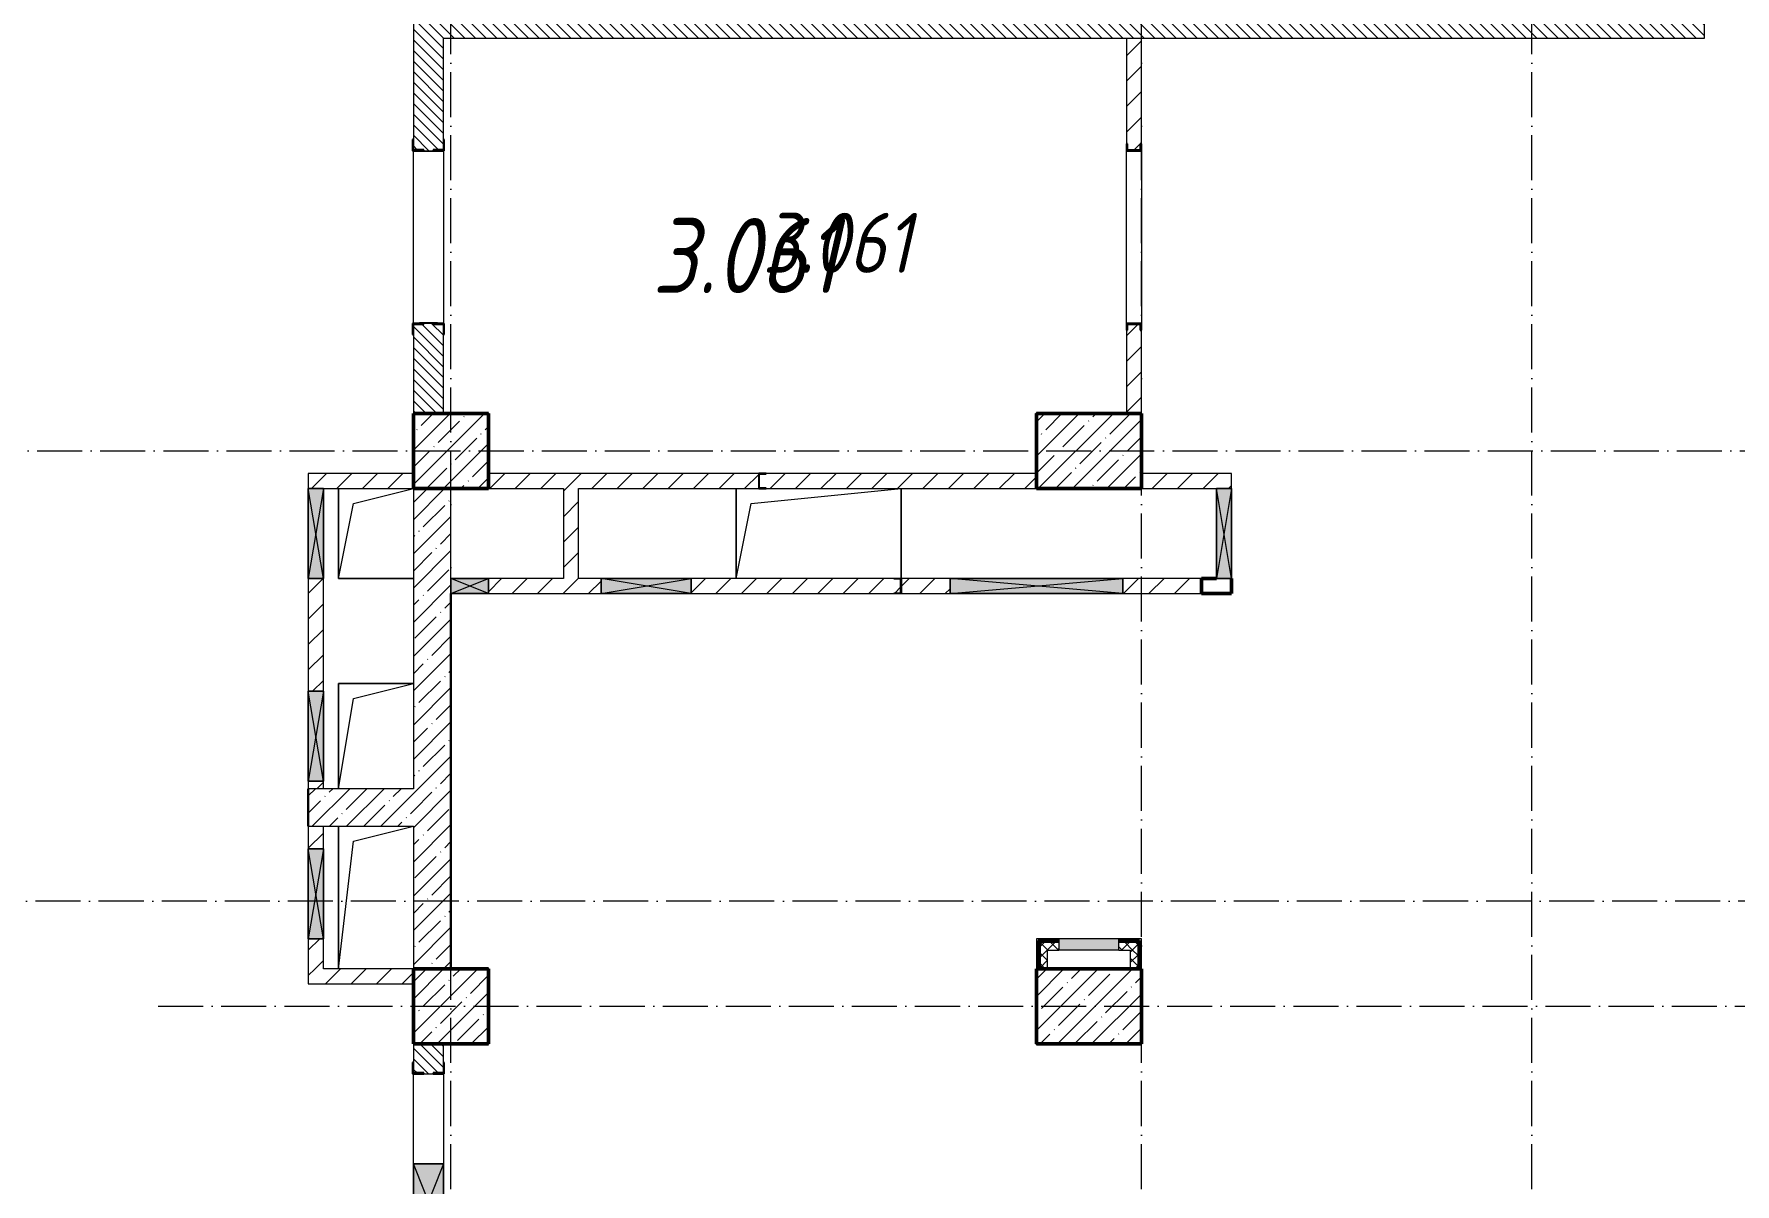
# Model space of a CAD drawing. Header units: millimetres. Extents: x -213536 to 1564669, y -45299 to 942238.
# Drawn here: x 556794 to 568125, y 307879 to 315540 of the extents above; entities that cross this region are included whole.
import ezdxf

# ---------------------------------------------------------------- set-up
doc = ezdxf.new("R2010")
doc.units = ezdxf.units.MM
doc.linetypes.add('50_200_ШТРИХ_1Т_ш5_п1_п1_', pattern=[700, 500, -100, 0, -100])
for name, color, linetype, lineweight in [('3) ЖБ 4м', 3, 'Continuous', 30), ('A-DETL-GENF-OTLN', 7, 'Continuous', 9), ('A-FLOR-____-OTLN', 7, 'Continuous', 9), ('A-GENM-____-MCUT', 7, 'Continuous', 25), ('A-GENM-____-OTLN', 7, 'Continuous', 9), ('A-GENM-____-OTLN-1', 7, 'Continuous', 25), ('A-GLAZ-____-OTLN', 7, 'Continuous', 9), ('A-WALL-____-MCUT-1', 7, 'Continuous', 9), ('A-WALL-____-MCUT-2', 7, 'Continuous', 50), ('A-WALL-____-MCUT-3', 7, 'Continuous', 9), ('A-WALL-____-PATT-1', 7, 'Continuous', 9), ('A-WALL-FNSH-MCUT-1', 7, 'Continuous', 9), ('I-WALL-____-OTLN', 7, 'Continuous', 9), ('S-COLS-____-MCUT', 7, 'Continuous', 50), ('S-COLS-____-OTLN', 7, 'Continuous', 9), ('S-GRID-____-OTLN-1', 7, '50_200_ШТРИХ_1Т_ш5_п1_п1_', 9), ('Марки помещений', 7, 'Continuous', 9)]:
    doc.layers.add(name, color=color, linetype=linetype, lineweight=lineweight)
doc.layers.add('A-WALL-____-PATT-3', color=9, linetype='Continuous', lineweight=9, true_color=0x808080)
doc.styles.add('ISOCPEUR_I_2', font='isocpeui.ttf', dxfattribs={"width": 0.85, "height": 2.3})
pattern_1 = [(45, (549721.47, 286281.11), (-114.04925, 114.04925), []), (45, (549835.52, 286281.11), (-114.04925, 114.04925), [201.612, -40.322, 3.353, -36.97])]
pattern_2 = [(135, (549721.475, 286281.11), (-35.35534, -35.35534), [])]
pattern_3 = [(45, (549721.47, 286281.11), (-84.8528, 84.8528), [])]
pattern_4 = [(45, (549721.475, 286281.11), (-35.35534, 35.35534), []), (135, (549721.475, 286281.11), (-35.35534, -35.35534), [])]

# ---------------------------------------------------------------- blocks, each defined once
blk = doc.blocks.new('BSC_Колонна _Прямоугольная - 500х500-V7-АР1_План отверстий 3 этажа в осях 1-64_А-ГГ')
at = {"layer": 'S-COLS-____-OTLN'}
h = blk.add_hatch(dxfattribs=at)
h.set_pattern_fill('FP_41', color=256, style=0, pattern_type=2)
h.set_pattern_definition([(45, (-9850, -26481.04), (-114.04925, 114.04925), []), (45, (-9735.95, -26481.04), (-114.04925, 114.04925), [201.613, -40.323, 3.353, -36.97])])
h.paths.add_polyline_path([(-250, -250), (250, -250), (250, 250), (-250, 250)], flags=0)
at = {"layer": 'S-COLS-____-MCUT'}
for p, q in [((250, 250), (-250, 250)), ((-250, 250), (-250, -250)), ((250, -250), (250, 250)), ((-250, -250), (250, -250))]:
    blk.add_line(p, q, dxfattribs=at)
blk = doc.blocks.new('BSC_Колонна _Прямоугольная - 500х700-V10-АР1_План отверстий 3 этажа в осях 1-64_А-ГГ')
at = {"layer": 'S-COLS-____-OTLN'}
h = blk.add_hatch(dxfattribs=at)
h.set_pattern_fill('FP_44', color=256, style=0, pattern_type=2)
h.set_pattern_definition([(315, (-22781.04, 14100), (114.0493, 114.0493), []), (315, (-22781.04, 13985.95), (114.0493, 114.0493), [201.613, -40.323, 3.353, -36.97])])
h.paths.add_polyline_path([(-250, 350), (-250, -350), (250, -350), (250, 350)], flags=0)
at = {"layer": 'S-COLS-____-MCUT'}
for p, q in [((250, 350), (-250, 350)), ((-250, 350), (-250, -350)), ((250, -350), (250, 350)), ((-250, -350), (250, -350))]:
    blk.add_line(p, q, dxfattribs=at)
blk = doc.blocks.new('BSC_Колонна _Прямоугольная - 500х700-V11-АР1_План отверстий 3 этажа в осях 1-64_А-ГГ')
at = {"layer": 'S-COLS-____-OTLN'}
h = blk.add_hatch(dxfattribs=at)
h.set_pattern_fill('FP_45', color=256, style=0, pattern_type=2)
h.set_pattern_definition([(315, (-26481.04, 14100), (114.04925, 114.04925), []), (315, (-26481.04, 13985.95), (114.04925, 114.04925), [201.613, -40.323, 3.353, -36.97])])
h.paths.add_polyline_path([(-250, 350), (-250, -350), (250, -350), (250, 350)], flags=0)
at = {"layer": 'S-COLS-____-MCUT'}
for p, q in [((250, 350), (-250, 350)), ((-250, 350), (-250, -350)), ((250, -350), (250, 350)), ((-250, -350), (250, -350))]:
    blk.add_line(p, q, dxfattribs=at)
blk = doc.blocks.new('154_Стойка_СКБ_Швеллер - СМ-2180_100-28318692-АР1_План отверстий 3 этажа в осях 1-64_А-ГГ')
at = {"layer": 'A-GENM-____-MCUT'}
for p, q in [((171, 50), (125, 50)), ((125, 50), (125, -50)), ((129.5, 42.4), (171, 42.4)), ((129.5, -42.4), (129.5, 42.4)), ((171, 42.4), (171, 50)), ((125, -50), (171, -50)), ((171, -42.4), (129.5, -42.4)), ((171, -50), (171, -42.4))]:
    blk.add_line(p, q, dxfattribs=at)
blk = doc.blocks.new('154_Фахверк_СКБ_Швеллер - Тип_100_3960-28494444-АР1_План отверстий 3 этажа в осях 1-64_А-ГГ')
at = {"layer": 'A-GENM-____-MCUT'}
for p, q in [((125, 50), (175, 50)), ((125, -50), (125, 50)), ((128, 47), (128, -47)), ((175, 47), (128, 47)), ((175, 50), (175, 47)), ((175, -50), (125, -50)), ((128, -47), (175, -47)), ((175, -47), (175, -50))]:
    blk.add_line(p, q, dxfattribs=at)
blk = doc.blocks.new('154_Фахверк_СКБ_Швеллер - Тип_100_3380-28551448-АР1_План отверстий 3 этажа в осях 1-64_А-ГГ')
at = {"layer": 'A-GENM-____-MCUT'}
for p, q in [((175, 50), (125, 50)), ((125, 50), (125, -50)), ((128, 47), (175, 47)), ((128, -47), (128, 47)), ((175, 47), (175, 50)), ((125, -50), (175, -50)), ((175, -47), (128, -47)), ((175, -50), (175, -47))]:
    blk.add_line(p, q, dxfattribs=at)
blk = doc.blocks.new('154_Стойка_СКБ_Уголок - СМ-2180_200-28268025-АР1_План отверстий 3 этажа в осях 1-64_А-ГГ')
at = {"layer": 'A-GENM-____-MCUT'}
for p, q in [((125, 156), (125, 81)), ((200, 156), (125, 156)), ((131, 81), (131, 150)), ((131, 150), (200, 150)), ((200, 150), (200, 156)), ((125, 81), (131, 81)), ((131, 19), (125, 19)), ((125, 19), (125, -56)), ((131, -50), (131, 19)), ((125, -56), (200, -56)), ((200, -50), (131, -50)), ((200, -56), (200, -50))]:
    blk.add_line(p, q, dxfattribs=at)
blk = doc.blocks.new('Стойка_Влож_Полоса боковая - Полоса-V165-АР1_План отверстий 3 этажа в осях 1-64_А-ГГ')
at = {"layer": 'A-GENM-____-OTLN'}
for p, q in [((-5, 60), (0, 60)), ((-5, -60), (-5, 60)), ((0, -60), (-5, -60))]:
    blk.add_line(p, q, dxfattribs=at)
blk = doc.blocks.new('Фахверк_СКБ_Уголок - 200_3960-28268576-АР1_План отверстий 3 этажа в осях 1-64_А-ГГ')
at = {"layer": 'A-GENM-____-MCUT'}
for p, q in [((200, 156), (125, 156)), ((125, 156), (125, 81)), ((131, 81), (131, 150)), ((131, 150), (200, 150)), ((200, 150), (200, 156)), ((125, 81), (131, 81)), ((131, 19), (125, 19)), ((125, 19), (125, -56)), ((131, -50), (131, 19)), ((125, -56), (200, -56)), ((200, -50), (131, -50)), ((200, -56), (200, -50))]:
    blk.add_line(p, q, dxfattribs=at)
blk = doc.blocks.new('AR_Отверстие прямоугольное _в плите_ - AR_Отверстие прямоугольное _в плите_-30552824-АР1_План отверстий 3 этажа в осях 1-64_А-ГГ')
at = {"layer": 'A-GENM-____-OTLN'}
for p, q in [((250, 350), (-250, 350)), ((-250, 350), (-250, -350)), ((-150, 250), (250, 350)), ((-250, -350), (-150, 250))]:
    blk.add_line(p, q, dxfattribs=at)
blk = doc.blocks.new('AR_Отверстие прямоугольное _в плите_ - AR_Отверстие прямоугольное _в плите_-30552826-АР1_План отверстий 3 этажа в осях 1-64_А-ГГ')
at = {"layer": 'A-GENM-____-OTLN'}
for p, q in [((-250, 475), (-250, -475)), ((-150, 375), (250, 475)), ((-250, -475), (-150, 375))]:
    blk.add_line(p, q, dxfattribs=at)
blk = doc.blocks.new('AR_Отверстие прямоугольное _в плите_ - AR_Отверстие прямоугольное _в плите_-30552682-АР1_План отверстий 3 этажа в осях 1-64_А-ГГ')
at = {"layer": 'A-GENM-____-OTLN'}
for p, q in [((-550, 300), (-550, -300)), ((-450, 200), (550, 300)), ((550, -300), (550, 300)), ((-550, -300), (-450, 200))]:
    blk.add_line(p, q, dxfattribs=at)
blk = doc.blocks.new('AR_Отверстие прямоугольное _в плите_ - AR_Отверстие прямоугольное _в плите_-30552698-АР1_План отверстий 3 этажа в осях 1-64_А-ГГ')
at = {"layer": 'A-GENM-____-OTLN'}
for p, q in [((-250, 300), (-250, -300)), ((-150, 200), (250, 300)), ((-250, -300), (-150, 200)), ((-250, -300), (250, -300))]:
    blk.add_line(p, q, dxfattribs=at)
blk = doc.blocks.new('AR_Отверстие Ниша - Лючок-32406239-АР1_План отверстий 3 этажа в осях 1-64_А-ГГ')
at = {"layer": 'A-GLAZ-____-OTLN'}
blk.add_hatch(color=256, dxfattribs=at).paths.add_polyline_path([(200, 37), (-200, 37), (-200, -38), (200, -38)], flags=0)
for p, q in [((200, 37), (-200, 37)), ((-200, 37), (-200, -38)), ((200, -38), (200, 37)), ((-200, -38), (200, -38))]:
    blk.add_line(p, q, dxfattribs=at)
blk = doc.blocks.new('AR_Отверстие прямоугольное _в стене_ - AR_Отверстие прямоугольное _в стене__ОВ-36997986-АР1_План отверстий 3 этажа в осях 1-64_А-ГГ')
at = {"layer": 'A-GLAZ-____-OTLN'}
blk.add_hatch(color=256, dxfattribs=at).paths.add_polyline_path([(300, 50), (-300, 50), (-300, -50), (300, -50)], flags=0)
at = {"layer": 'A-DETL-GENF-OTLN'}
for p, q in [((-300, -50), (-300, 50)), ((-300, 50), (300, 50)), ((300, 50), (-300, -50)), ((-300, 50), (300, -50)), ((300, 50), (-300, 50)), ((-300, 50), (-300, -50)), ((300, 50), (300, -50)), ((300, -50), (300, 50)), ((300, -50), (-300, -50)), ((-300, -50), (300, -50))]:
    blk.add_line(p, q, dxfattribs=at)
blk = doc.blocks.new('AR_Отверстие прямоугольное _в стене__БезПР - AR_Отверстие прямоугольное _в стене__БезПР-36428146-АР1_План отверстий 3 этажа в осях 1-64_А-ГГ')
at = {"layer": 'A-GLAZ-____-OTLN'}
blk.add_hatch(color=256, dxfattribs=at).paths.add_polyline_path([(125, 50), (-125, 50), (-125, -50), (125, -50)], flags=0)
at = {"layer": 'A-DETL-GENF-OTLN'}
for p, q in [((-125, -50), (-125, 50)), ((-125, 50), (125, 50)), ((125, 50), (-125, -50)), ((-125, 50), (125, -50)), ((125, 50), (-125, 50)), ((-125, 50), (-125, -50)), ((125, 50), (125, -50)), ((125, -50), (125, 50)), ((125, -50), (-125, -50)), ((-125, -50), (125, -50))]:
    blk.add_line(p, q, dxfattribs=at)
blk = doc.blocks.new('AR_Отверстие прямоугольное _в стене_ - AR_Отверстие прямоугольное _в стене__ОВ-37085671-АР1_План отверстий 3 этажа в осях 1-64_А-ГГ')
at = {"layer": 'A-GLAZ-____-OTLN'}
blk.add_hatch(color=256, dxfattribs=at).paths.add_polyline_path([(-376, 50), (-575, 50), (-575, -50), (575, -50), (575, 50)], flags=0)
at = {"layer": 'A-DETL-GENF-OTLN'}
for p, q in [((-575, -50), (-575, 50)), ((-575, 50), (575, 50)), ((575, 50), (-575, -50)), ((-575, 50), (575, -50)), ((575, 50), (-575, 50)), ((-575, 50), (-575, -50)), ((575, 50), (575, -50)), ((575, -50), (575, 50)), ((575, -50), (-575, -50)), ((-575, -50), (575, -50))]:
    blk.add_line(p, q, dxfattribs=at)
blk = doc.blocks.new('AR_Отверстие прямоугольное _в стене__БезПР - AR_Отверстие прямоугольное _в стене__БезПР-36427847-АР1_План отверстий 3 этажа в осях 1-64_А-ГГ')
at = {"layer": 'A-GLAZ-____-OTLN'}
blk.add_hatch(color=256, dxfattribs=at).paths.add_polyline_path([(250, 100), (-250, 100), (-250, -100), (250, -100)], flags=0)
at = {"layer": 'A-DETL-GENF-OTLN'}
for p, q in [((-250, -100), (-250, 100)), ((-250, 100), (250, 100)), ((250, 100), (-250, -100)), ((-250, 100), (250, -100)), ((250, 100), (-250, 100)), ((-250, 100), (-250, -100)), ((250, 100), (250, -100)), ((250, -100), (250, 100)), ((250, -100), (-250, -100)), ((-250, -100), (250, -100))]:
    blk.add_line(p, q, dxfattribs=at)
at = {"layer": 'A-GLAZ-____-OTLN'}
blk.add_line((250, 100), (-250, 100), dxfattribs=at)
blk = doc.blocks.new('AR_Отверстие прямоугольное _в стене__БезПР - AR_Отверстие прямоугольное _в стене__БезПР-36899670-АР1_План отверстий 3 этажа в осях 1-64_А-ГГ')
at = {"layer": 'A-GLAZ-____-OTLN'}
blk.add_hatch(color=256, dxfattribs=at).paths.add_polyline_path([(300, 50), (-300, 50), (-300, -50), (300, -50)], flags=0)
at = {"layer": 'A-DETL-GENF-OTLN'}
for p, q in [((-300, -50), (-300, 50)), ((-300, 50), (300, 50)), ((300, 50), (-300, -50)), ((-300, 50), (300, -50)), ((300, 50), (-300, 50)), ((-300, 50), (-300, -50)), ((300, 50), (300, -50)), ((300, -50), (300, 50)), ((300, -50), (-300, -50)), ((-300, -50), (300, -50))]:
    blk.add_line(p, q, dxfattribs=at)
at = {"layer": 'A-GLAZ-____-OTLN'}
blk.add_line((300, 50), (-300, 50), dxfattribs=at)
blk = doc.blocks.new('AR_Отверстие прямоугольное _в стене_ - AR_Отверстие прямоугольное _в стене__ОВ-36998953-АР1_План отверстий 3 этажа в осях 1-64_А-ГГ')
at = {"layer": 'A-GLAZ-____-OTLN'}
blk.add_hatch(color=256, dxfattribs=at).paths.add_polyline_path([(300, 50), (-300, 50), (-300, -50), (300, -50)], flags=0)
at = {"layer": 'A-DETL-GENF-OTLN'}
for p, q in [((-300, -50), (-300, 50)), ((-300, 50), (300, 50)), ((300, 50), (-300, -50)), ((-300, 50), (300, -50)), ((300, 50), (-300, 50)), ((-300, 50), (-300, -50)), ((300, 50), (300, -50)), ((300, -50), (300, 50)), ((300, -50), (-300, -50)), ((-300, -50), (300, -50))]:
    blk.add_line(p, q, dxfattribs=at)
blk = doc.blocks.new('AR_Отверстие прямоугольное _в стене_ - AR_Отверстие прямоугольное _в стене__ОВ-36996514-АР1_План отверстий 3 этажа в осях 1-64_А-ГГ')
at = {"layer": 'A-GLAZ-____-OTLN'}
blk.add_hatch(color=256, dxfattribs=at).paths.add_polyline_path([(300, -50), (300, 50), (-300, 50), (-300, -50)], flags=0)
at = {"layer": 'A-DETL-GENF-OTLN'}
for p, q in [((-300, -50), (-300, 50)), ((-300, 50), (300, 50)), ((300, 50), (-300, -50)), ((-300, 50), (300, -50)), ((300, 50), (-300, 50)), ((-300, 50), (-300, -50)), ((300, 50), (300, -50)), ((300, -50), (300, 50)), ((300, -50), (-300, -50)), ((-300, -50), (300, -50))]:
    blk.add_line(p, q, dxfattribs=at)
blk = doc.blocks.new('BSC_Колонна _Прямоугольная1 - 200х100 _металл_-V219-АР1_План отверстий 3 этажа в осях 1-64_А-ГГ')
at = {"layer": 'S-COLS-____-MCUT'}
for p, q in [((0, 50), (-100, 50)), ((-100, 50), (-100, -50)), ((100, -50), (100, 50)), ((-100, -50), (100, -50))]:
    blk.add_line(p, q, dxfattribs=at)

msp = doc.modelspace()

# ---------------------------------------------------------------- hatches: boundary and pattern name
at = {"layer": 'A-WALL-____-PATT-1'}
h = msp.add_hatch(dxfattribs=at)
h.set_pattern_fill('FP_6', color=256, style=0, pattern_type=2)
h.set_pattern_definition(pattern_2)
h.paths.add_polyline_path([(567921.5, 315512.2), (567921.5, 315712.2), (559321.5, 315712.2), (559321.5, 315512.2), (567382.4, 315512.2)], flags=0)
h = msp.add_hatch(dxfattribs=at)
h.set_pattern_fill('FP_6', color=256, style=0, pattern_type=2)
h.set_pattern_definition(pattern_2)
h.paths.add_polyline_path([(559321.5, 313012.2), (559521.5, 313012.2), (559521.5, 313606.2), (559452.5, 313606.2), (559452.5, 313612.2), (559390.5, 313612.2), (559390.5, 313606.2), (559321.5, 313606.2), (559321.5, 313537.2)], flags=0)
h.paths.add_polyline_path([(559452.5, 314762.2), (559452.5, 314768.2), (559521.5, 314768.2), (559521.5, 315512.2), (559321.5, 315512.2), (559321.5, 314768.2), (559390.5, 314768.2), (559390.5, 314762.2)], flags=0)
h = msp.add_hatch(dxfattribs=at)
h.set_pattern_fill('FP_4', color=256, style=0, pattern_type=2)
h.set_pattern_definition(pattern_3)
h.paths.add_polyline_path([(564163.9, 313012.2), (564171.5, 313012.2), (564171.5, 313566.2), (564163.9, 313566.6), (564163.9, 313607.7), (564079.1, 313607.7), (564079.1, 313566.2), (564071.5, 313566.2), (564071.5, 313012.2)], flags=0)
h.paths.add_polyline_path([(564163.9, 314766.7), (564163.9, 314808.2), (564171.5, 314808.2), (564171.5, 315512.2), (564071.5, 315512.2), (564071.5, 314808.2), (564079.1, 314808.2), (564079.1, 314766.7)], flags=0)
h = msp.add_hatch(dxfattribs=at)
h.set_pattern_fill('FP_4', color=256, style=0, pattern_type=2)
h.set_pattern_definition(pattern_3)
h.paths.add_polyline_path([(558621.5, 310512.2), (558721.5, 310512.2), (558721.5, 310562.2), (558621.5, 310562.2)], flags=0)
h.paths.add_polyline_path([(558721.5, 311162.2), (558721.5, 311912.2), (558621.5, 311912.2), (558621.5, 311162.2), (558654, 311162.2)], flags=0)
h.paths.add_polyline_path([(558621.5, 312512.2), (558721.5, 312512.2), (558721.5, 312612.2), (558621.5, 312612.2)], flags=0)
h = msp.add_hatch(dxfattribs=at)
h.set_pattern_fill('FP_4', color=256, style=0, pattern_type=2)
h.set_pattern_definition(pattern_3)
h.paths.add_polyline_path([(559321.5, 312512.2), (559321.5, 312612.2), (558721.5, 312612.2), (558721.5, 312512.2)], flags=0)
h = msp.add_hatch(dxfattribs=at)
h.set_pattern_fill('FP_38', color=256, style=0, pattern_type=2)
h.set_pattern_definition(pattern_1)
h.paths.add_polyline_path([(559321.5, 309312.2), (559571.5, 309312.2), (559571.5, 312512.2), (559321.5, 312512.2), (559321.5, 310262.2)], flags=0)
h = msp.add_hatch(dxfattribs=at)
h.set_pattern_fill('FP_4', color=256, style=0, pattern_type=2)
h.set_pattern_definition(pattern_3)
h.paths.add_polyline_path([(563471.5, 312512.2), (563471.5, 312612.2), (561671.5, 312612.2), (561671.5, 312609.2), (561624.5, 312609.2), (561624.5, 312515.2), (561671.5, 312515.2), (561671.5, 312512.2)], flags=0)
h.paths.add_polyline_path([(560421.5, 312512.2), (561621.5, 312512.2), (561621.5, 312612.2), (559821.5, 312612.2), (559821.5, 312512.2), (560321.5, 312512.2)], flags=0)
h = msp.add_hatch(dxfattribs=at)
h.set_pattern_fill('FP_4', color=256, style=0, pattern_type=2)
h.set_pattern_definition(pattern_3)
h.paths.add_polyline_path([(560421.5, 311912.2), (560421.5, 312512.2), (560321.5, 312512.2), (560321.5, 311912.2)], flags=0)
h = msp.add_hatch(dxfattribs=at)
h.set_pattern_fill('FP_4', color=256, style=0, pattern_type=2)
h.set_pattern_definition(pattern_3)
h.paths.add_polyline_path([(564671.5, 312512.2), (564671.5, 312612.2), (564171.5, 312612.2), (564171.5, 312512.2)], flags=0)
h = msp.add_hatch(dxfattribs=at)
h.set_pattern_fill('FP_4', color=256, style=0, pattern_type=2)
h.set_pattern_definition(pattern_3)
h.paths.add_polyline_path([(564771.5, 312512.2), (564771.5, 312612.2), (564671.5, 312612.2), (564671.5, 312512.2), (564757.2, 312512.2)], flags=0)
h = msp.add_hatch(dxfattribs=at)
h.set_pattern_fill('FP_4', color=256, style=0, pattern_type=2)
h.set_pattern_definition(pattern_3)
h.paths.add_polyline_path([(564571.5, 311812.2), (564571.5, 311912.2), (564046.5, 311912.2), (564046.5, 311812.2)], flags=0)
h.paths.add_polyline_path([(562571.5, 311812.2), (562896.5, 311812.2), (562896.5, 311912.2), (562571.5, 311912.2), (562571.5, 311815.2)], flags=0)
h.paths.add_polyline_path([(562521.5, 311812.2), (562521.5, 311815.2), (562568.5, 311815.2), (562568.5, 311909.2), (562521.5, 311909.2), (562521.5, 311912.2), (561171.5, 311912.2), (561171.5, 311812.2)], flags=0)
h.paths.add_polyline_path([(559821.5, 311812.2), (560571.5, 311812.2), (560571.5, 311912.2), (559821.5, 311912.2), (559821.5, 311841.6)], flags=0)
h = msp.add_hatch(dxfattribs=at)
h.set_pattern_fill('FP_38', color=256, style=0, pattern_type=2)
h.set_pattern_definition(pattern_1)
h.paths.add_polyline_path([(559321.5, 310262.2), (559321.5, 310512.2), (558621.5, 310512.2), (558621.5, 310262.2)], flags=0)
h = msp.add_hatch(dxfattribs=at)
h.set_pattern_fill('FP_4', color=256, style=0, pattern_type=2)
h.set_pattern_definition(pattern_3)
h.paths.add_polyline_path([(558621.5, 309312.2), (558721.5, 309312.2), (558721.5, 309512.2), (558621.5, 309512.2)], flags=0)
h.paths.add_polyline_path([(558621.5, 310112.2), (558721.5, 310112.2), (558721.5, 310262.2), (558621.5, 310262.2)], flags=0)
h = msp.add_hatch(dxfattribs=at)
h.set_pattern_fill('FP_4', color=256, style=0, pattern_type=2)
h.set_pattern_definition(pattern_3)
h.paths.add_polyline_path([(559321.5, 309212.2), (559321.5, 309312.2), (558621.5, 309312.2), (558621.5, 309212.2)], flags=0)
h = msp.add_hatch(dxfattribs=at)
h.set_pattern_fill('FP_6', color=256, style=0, pattern_type=2)
h.set_pattern_definition(pattern_2)
h.paths.add_polyline_path([(559521.5, 304012.2), (559521.5, 304662.2), (559321.5, 304662.2), (559321.5, 304012.2)], flags=0)
h.paths.add_polyline_path([(559466.3, 304812.2), (559521.5, 304812.2), (559521.5, 305112.2), (559321.5, 305112.2), (559321.5, 304812.2)], flags=0)
h.paths.add_polyline_path([(559521.5, 305362.2), (559521.5, 306906.2), (559452.5, 306906.2), (559452.5, 306912.2), (559390.5, 306912.2), (559390.5, 306906.2), (559321.5, 306906.2), (559321.5, 305362.2), (559428.4, 305362.2)], flags=0)
h.paths.add_polyline_path([(559390.5, 308612.2), (559452.5, 308612.2), (559452.5, 308618.2), (559521.5, 308618.2), (559521.5, 308812.2), (559321.5, 308812.2), (559321.5, 308618.2), (559390.5, 308618.2)], flags=0)
at = {"layer": 'A-WALL-____-PATT-3'}
h = msp.add_hatch(dxfattribs=at)
h.set_pattern_fill('FP_7', color=256, style=0, pattern_type=2)
h.set_pattern_definition(pattern_4)
h.paths.add_polyline_path([(564146.5, 309437.2), (564146.5, 309487.2), (564021.5, 309487.2), (564021.5, 309437.2), (564096.5, 309437.2)], flags=0)
h.paths.add_polyline_path([(563621.5, 309437.2), (563621.5, 309487.2), (563496.5, 309487.2), (563496.5, 309437.2), (563546.5, 309437.2)], flags=0)
h = msp.add_hatch(dxfattribs=at)
h.set_pattern_fill('FP_7', color=256, style=0, pattern_type=2)
h.set_pattern_definition(pattern_4)
h.paths.add_polyline_path([(563546.5, 309312.2), (563546.5, 309437.2), (563496.5, 309437.2), (563496.5, 309312.2)], flags=0)
h = msp.add_hatch(dxfattribs=at)
h.set_pattern_fill('FP_7', color=256, style=0, pattern_type=2)
h.set_pattern_definition(pattern_4)
h.paths.add_polyline_path([(564146.5, 309312.2), (564146.5, 309437.2), (564096.5, 309437.2), (564096.5, 309312.2)], flags=0)
at = {"layer": 'S-COLS-____-OTLN'}
h = msp.add_hatch(dxfattribs=at)
h.set_pattern_fill('FP_38', color=256, style=0, pattern_type=2)
h.set_pattern_definition(pattern_1)
h.paths.add_polyline_path([(559321.5, 308812.2), (559821.5, 308812.2), (559821.5, 309312.2), (559321.5, 309312.2)], flags=0)

# ---------------------------------------------------------------- linework, layer by layer
at = {"layer": '3) ЖБ 4м'}
for points in [[(559321.5, 312612.2), (559321.5, 313012.2)], [(559821.5, 312612.2), (559821.5, 313012.2), (559521.5, 313012.2)], [(563471.5, 312612.2), (563471.5, 313012.2), (564071.5, 313012.2)], [(564171.5, 313012.2), (564171.5, 312612.2)], [(559571.5, 309312.2), (559571.5, 311812.2)], [(558621.5, 310262.2), (558621.5, 310512.2)], [(559571.5, 309312.2), (559821.5, 309312.2), (559821.5, 308812.2), (559521.5, 308812.2)], [(563471.5, 309312.2), (563471.5, 308812.2), (564171.5, 308812.2), (564171.5, 309312.2)], [(559321.5, 308812.2), (559321.5, 309212.2)]]:
    msp.add_lwpolyline(points, dxfattribs=at)
at = {"layer": 'A-FLOR-____-OTLN'}
for p, q in [((558821.5, 311912.2), (558821.5, 312512.2)), ((561471.5, 311912.2), (561471.5, 312512.2)), ((562571.5, 312512.2), (562571.5, 311912.2)), ((559321.5, 311912.2), (558821.5, 311912.2)), ((558821.5, 311211.9), (559321.5, 311211.9)), ((558821.5, 310512.2), (558821.5, 311211.9)), ((558821.5, 309312.2), (558821.5, 310262.2))]:
    msp.add_line(p, q, dxfattribs=at)
at = {"layer": 'A-WALL-____-MCUT-1'}
for p, q in [((559321.5, 312512.2), (559321.5, 310512.2)), ((559571.5, 311912.2), (559571.5, 312512.2)), ((559571.5, 309312.2), (559571.5, 311812.2)), ((559321.5, 310512.2), (558621.5, 310512.2)), ((558621.5, 310512.2), (558621.5, 310262.2)), ((558621.5, 310262.2), (559321.5, 310262.2)), ((559321.5, 310262.2), (559321.5, 309312.2)), ((559321.5, 309312.2), (559571.5, 309312.2))]:
    msp.add_line(p, q, dxfattribs=at)
at = {"layer": 'A-WALL-____-MCUT-2'}
for p, q in [((563621.5, 309499.7), (563484, 309499.7)), ((563484, 309499.7), (563484, 309312.2)), ((564159, 309499.7), (564021.5, 309499.7)), ((564159, 309499.7), (564159, 309312.2))]:
    msp.add_line(p, q, dxfattribs=at)
at = {"layer": 'A-WALL-____-MCUT-3'}
for p, q in [((567921.5, 315512.2), (567921.5, 318762.2)), ((559321.5, 315712.2), (559321.5, 314837.2)), ((559521.5, 315512.2), (567921.5, 315512.2)), ((559521.5, 314837.2), (559521.5, 315512.2)), ((559390.5, 314762.2), (559452.5, 314762.2)), ((559321.5, 313537.2), (559321.5, 313012.2)), ((559452.5, 313612.2), (559390.5, 313612.2)), ((559521.5, 313012.2), (559521.5, 313537.2)), ((563621.5, 309487.2), (563496.5, 309487.2)), ((563496.5, 309487.2), (563496.5, 309312.2)), ((564146.5, 309487.2), (564021.5, 309487.2)), ((564146.5, 309487.2), (564146.5, 309312.2)), ((563546.5, 309437.2), (563621.5, 309437.2)), ((563546.5, 309312.2), (563546.5, 309437.2)), ((564021.5, 309437.2), (564096.5, 309437.2)), ((564096.5, 309437.2), (564096.5, 309312.2)), ((559321.5, 308812.2), (559321.5, 308687.2)), ((559521.5, 308812.2), (559321.5, 308812.2)), ((559521.5, 308687.2), (559521.5, 308812.2)), ((559390.5, 308612.2), (559452.5, 308612.2))]:
    msp.add_line(p, q, dxfattribs=at)
at = {"layer": 'A-WALL-FNSH-MCUT-1'}
for p, q in [((564071.5, 315512.2), (564071.5, 314808.2)), ((564171.5, 314808.2), (564171.5, 315512.2)), ((564071.5, 313566.2), (564071.5, 313012.2)), ((564171.5, 313012.2), (564171.5, 313566.2)), ((558621.5, 312612.2), (558621.5, 312512.2)), ((559321.5, 312612.2), (558621.5, 312612.2)), ((558721.5, 312512.2), (559321.5, 312512.2)), ((561621.5, 312612.2), (559821.5, 312612.2)), ((559821.5, 312512.2), (560321.5, 312512.2)), ((560321.5, 312512.2), (560321.5, 311912.2)), ((560421.5, 312512.2), (561621.5, 312512.2)), ((560421.5, 311912.2), (560421.5, 312512.2)), ((563471.5, 312612.2), (561671.5, 312612.2)), ((561671.5, 312512.2), (563471.5, 312512.2)), ((564771.5, 312612.2), (564171.5, 312612.2)), ((564171.5, 312512.2), (564671.5, 312512.2)), ((564771.5, 312512.2), (564771.5, 312612.2)), ((558621.5, 311912.2), (558621.5, 311162.2)), ((558721.5, 311162.2), (558721.5, 311912.2)), ((560321.5, 311912.2), (559821.5, 311912.2)), ((560571.5, 311912.2), (560421.5, 311912.2)), ((562521.5, 311912.2), (561171.5, 311912.2)), ((562896.5, 311912.2), (562571.5, 311912.2)), ((564571.5, 311912.2), (564046.5, 311912.2)), ((559821.5, 311812.2), (560571.5, 311812.2)), ((561171.5, 311812.2), (562521.5, 311812.2)), ((562571.5, 311812.2), (562896.5, 311812.2)), ((564046.5, 311812.2), (564571.5, 311812.2)), ((558621.5, 310562.2), (558621.5, 310512.2)), ((558721.5, 310512.2), (558721.5, 310562.2)), ((558621.5, 310262.2), (558621.5, 310112.2)), ((558721.5, 310112.2), (558721.5, 310262.2)), ((558621.5, 309512.2), (558621.5, 309212.2)), ((558721.5, 309312.2), (558721.5, 309512.2)), ((563621.5, 309512.2), (563471.5, 309512.2)), ((563471.5, 309512.2), (563471.5, 309312.2)), ((564171.5, 309512.2), (564021.5, 309512.2)), ((564171.5, 309312.2), (564171.5, 309512.2)), ((559321.5, 309312.2), (558721.5, 309312.2)), ((559321.5, 309212.2), (559321.5, 309312.2)), ((558621.5, 309212.2), (559321.5, 309212.2))]:
    msp.add_line(p, q, dxfattribs=at)
at = {"layer": 'I-WALL-____-OTLN'}
for p, q in [((559321.5, 313612.2), (559321.5, 314762.2)), ((559521.5, 314762.2), (559521.5, 313612.2)), ((564071.5, 313612.2), (564071.5, 314762.2)), ((564171.5, 314762.2), (564171.5, 313612.2)), ((559321.5, 308012.2), (559321.5, 308612.2)), ((559521.5, 308612.2), (559521.5, 308012.2))]:
    msp.add_line(p, q, dxfattribs=at)
at = {"layer": 'S-COLS-____-MCUT'}
for p, q in [((559821.5, 309312.2), (559321.5, 309312.2)), ((559321.5, 309312.2), (559321.5, 308812.2)), ((559821.5, 308812.2), (559821.5, 309312.2)), ((559321.5, 308812.2), (559821.5, 308812.2))]:
    msp.add_line(p, q, dxfattribs=at)
at = {"layer": 'S-GRID-____-OTLN-1', "color": 251, "ltscale": 0.6, "true_color": 0x636466}
for p, q in [((559571.5, 281798.5), (559571.5, 336162.1)), ((564171.5, 281798.5), (564171.5, 336162.1)), ((566771.5, 281798.5), (566771.5, 336162.1)), ((545052.7, 312762.2), (576429.2, 312762.2)), ((576429.2, 309762.2), (545052.7, 309762.2)), ((557621.5, 309062.2), (576429.2, 309062.2))]:
    msp.add_line(p, q, dxfattribs=at)

# ---------------------------------------------------------------- block references
at = {"layer": 'A-GENM-____-OTLN'}
for p, rotation in [((559421.5, 314762.2), 89.99999999999991), ((559421.5, 313612.2), 269.9999999999999)]:
    msp.add_blockref('Стойка_Влож_Полоса боковая - Полоса-V165-АР1_План отверстий 3 этажа в осях 1-64_А-ГГ', p, dxfattribs=dict(at, rotation=rotation))
for name, p in [('AR_Отверстие прямоугольное _в плите_ - AR_Отверстие прямоугольное _в плите_-30552698-АР1_План отверстий 3 этажа в осях 1-64_А-ГГ', (559071.5, 312212.2)), ('AR_Отверстие прямоугольное _в плите_ - AR_Отверстие прямоугольное _в плите_-30552682-АР1_План отверстий 3 этажа в осях 1-64_А-ГГ', (562021.5, 312212.2)), ('AR_Отверстие прямоугольное _в плите_ - AR_Отверстие прямоугольное _в плите_-30552824-АР1_План отверстий 3 этажа в осях 1-64_А-ГГ', (559071.5, 310861.9)), ('AR_Отверстие прямоугольное _в плите_ - AR_Отверстие прямоугольное _в плите_-30552826-АР1_План отверстий 3 этажа в осях 1-64_А-ГГ', (559071.5, 309787.2))]:
    msp.add_blockref(name, p, dxfattribs=at)
at = {"layer": 'A-GENM-____-OTLN-1'}
for name, p, rotation in [('154_Стойка_СКБ_Уголок - СМ-2180_200-28268025-АР1_План отверстий 3 этажа в осях 1-64_А-ГГ', (559471.5, 314637.2), 89.99999999999991), ('154_Стойка_СКБ_Швеллер - СМ-2180_100-28318692-АР1_План отверстий 3 этажа в осях 1-64_А-ГГ', (564121.5, 314637.2), 89.99999999999991), ('154_Стойка_СКБ_Уголок - СМ-2180_200-28268025-АР1_План отверстий 3 этажа в осях 1-64_А-ГГ', (559371.5, 313737.2), 269.9999999999999), ('154_Стойка_СКБ_Швеллер - СМ-2180_100-28318692-АР1_План отверстий 3 этажа в осях 1-64_А-ГГ', (564121.5, 313737.2), 269.9999999999999), ('154_Фахверк_СКБ_Швеллер - Тип_100_3960-28494444-АР1_План отверстий 3 этажа в осях 1-64_А-ГГ', (562696.5, 311862.2), 180), ('Фахверк_СКБ_Уголок - 200_3960-28268576-АР1_План отверстий 3 этажа в осях 1-64_А-ГГ', (559471.5, 308487.2), 89.99999999999991)]:
    msp.add_blockref(name, p, dxfattribs=dict(at, rotation=rotation))
msp.add_blockref('154_Фахверк_СКБ_Швеллер - Тип_100_3380-28551448-АР1_План отверстий 3 этажа в осях 1-64_А-ГГ', (561496.5, 312562.2), dxfattribs=at)
at = {"layer": 'A-GLAZ-____-OTLN'}
for name, p, rotation in [('AR_Отверстие прямоугольное _в стене__БезПР - AR_Отверстие прямоугольное _в стене__БезПР-36899670-АР1_План отверстий 3 этажа в осях 1-64_А-ГГ', (558671.5, 312212.2), 269.9999999999999), ('AR_Отверстие прямоугольное _в стене_ - AR_Отверстие прямоугольное _в стене__ОВ-36998953-АР1_План отверстий 3 этажа в осях 1-64_А-ГГ', (564721.5, 312212.2), 270), ('AR_Отверстие прямоугольное _в стене__БезПР - AR_Отверстие прямоугольное _в стене__БезПР-36428146-АР1_План отверстий 3 этажа в осях 1-64_А-ГГ', (559696.5, 311862.2), 180), ('AR_Отверстие прямоугольное _в стене_ - AR_Отверстие прямоугольное _в стене__ОВ-36997986-АР1_План отверстий 3 этажа в осях 1-64_А-ГГ', (560871.5, 311862.2), 180), ('AR_Отверстие прямоугольное _в стене_ - AR_Отверстие прямоугольное _в стене__ОВ-37085671-АР1_План отверстий 3 этажа в осях 1-64_А-ГГ', (563471.5, 311862.2), 180), ('AR_Отверстие прямоугольное _в стене__БезПР - AR_Отверстие прямоугольное _в стене__БезПР-36899670-АР1_План отверстий 3 этажа в осях 1-64_А-ГГ', (558671.5, 310862.2), 269.9999999999999), ('AR_Отверстие прямоугольное _в стене_ - AR_Отверстие прямоугольное _в стене__ОВ-36996514-АР1_План отверстий 3 этажа в осях 1-64_А-ГГ', (558671.5, 309812.2), 269.9999999999999), ('AR_Отверстие Ниша - Лючок-32406239-АР1_План отверстий 3 этажа в осях 1-64_А-ГГ', (563821.5, 309474.7), 180), ('AR_Отверстие прямоугольное _в стене__БезПР - AR_Отверстие прямоугольное _в стене__БезПР-36427847-АР1_План отверстий 3 этажа в осях 1-64_А-ГГ', (559421.5, 307762.2), 269.9999999999999)]:
    msp.add_blockref(name, p, dxfattribs=dict(at, rotation=rotation))
at = {"layer": 'S-COLS-____-OTLN'}
for name, p in [('BSC_Колонна _Прямоугольная - 500х500-V7-АР1_План отверстий 3 этажа в осях 1-64_А-ГГ', (559571.5, 312762.2)), ('BSC_Колонна _Прямоугольная1 - 200х100 _металл_-V219-АР1_План отверстий 3 этажа в осях 1-64_А-ГГ', (564671.5, 311862.2))]:
    msp.add_blockref(name, p, dxfattribs=at)
at = {"layer": 'S-COLS-____-OTLN', "rotation": 89.9999999999999}
for name, p in [('BSC_Колонна _Прямоугольная - 500х700-V11-АР1_План отверстий 3 этажа в осях 1-64_А-ГГ', (563821.5, 312762.2)), ('BSC_Колонна _Прямоугольная - 500х700-V10-АР1_План отверстий 3 этажа в осях 1-64_А-ГГ', (563821.5, 309062.2))]:
    msp.add_blockref(name, p, dxfattribs=at)

# ---------------------------------------------------------------- texts
at = {"layer": 'Марки помещений', "color": 114, "true_color": 0x139b48, "insert": (561647.8, 314348.7), "char_height": 400, "width": 737.552, "attachment_point": 1, "style": 'ISOCPEUR_I_2'}
msp.add_mtext('3.061', dxfattribs=at)
at = {"layer": 'Марки помещений', "insert": (560912.3, 314314.1), "char_height": 500, "width": 737.552, "attachment_point": 1, "style": 'ISOCPEUR_I_2'}
msp.add_mtext('3.061', dxfattribs=at)

doc.saveas('drawing.dxf')
